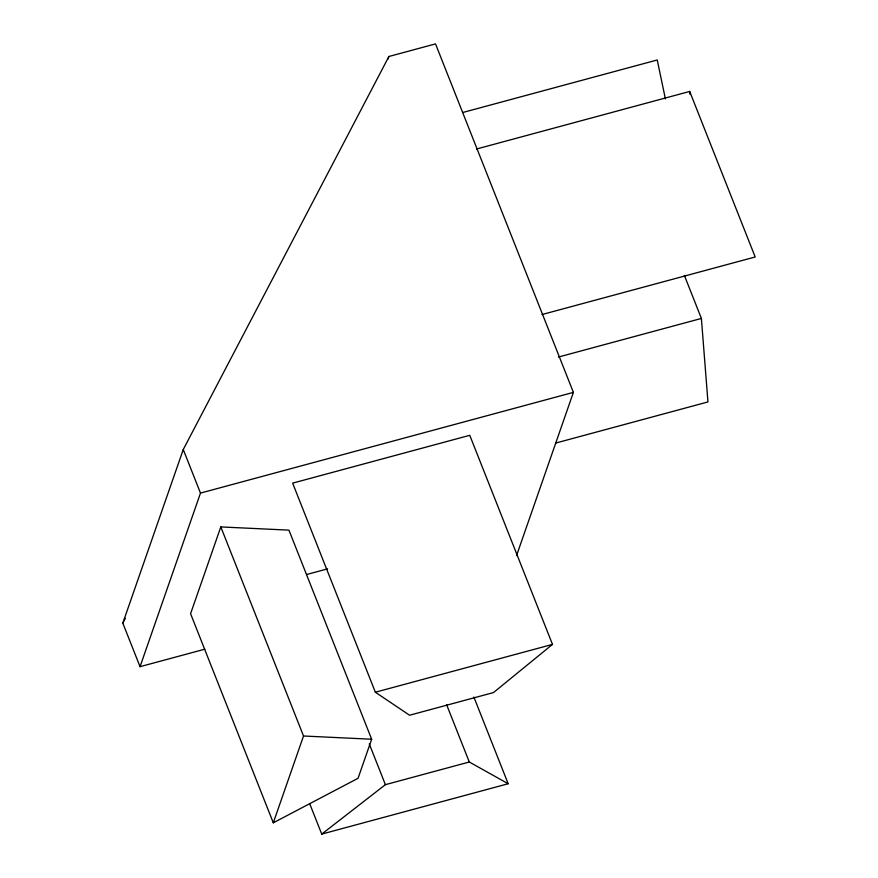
<?xml version="1.0" encoding="UTF-8"?>
<svg xmlns="http://www.w3.org/2000/svg" width="878" height="878" viewBox="0 0 878 878"><rect width="100%" height="100%" fill="white"/><g stroke="black" fill="none" stroke-linecap="round" stroke-linejoin="round"><path stroke-width="1.32" d="M204.837 649.182L140.041 666.676L122.81 623.117L183.261 449.525L388.91 56.488L435.521 43.9L573.389 392.378L516.549 555.609M140.041 666.676L200.491 493.085L183.261 449.525M220.806 526.921L190.581 613.711L273.299 822.807L358.059 778.292L371.657 739.232L288.939 530.136L220.806 526.921L303.525 736.005L273.299 822.807M387.999 59.078L388.91 56.488M122.81 623.117L125.345 618.266M552.481 644.397L493.48 692.577L409.576 715.23L375.356 692.226L292.637 483.141L469.763 435.312L552.481 644.397L375.356 692.226M321.732 834.1L385.398 784.669L469.302 762.005L508.175 783.747L321.732 834.1L309.627 803.502M462.629 112.538L657.238 59.978L665.392 98.907M476.556 149.008L689.702 91.444L755.19 256.98L542.044 314.533M558.408 357.05L701.39 318.44L684.379 275.44M200.491 493.085L573.389 392.378M555.708 443.061L707.953 401.937L701.39 318.44M306.609 574.519L327.582 568.856M303.525 736.005L371.657 739.232M473.879 697.055L508.175 783.747M446.595 704.639L469.302 762.005M369.254 743.864L385.398 784.669M689.702 91.444L689.867 94.176"/></g></svg>
